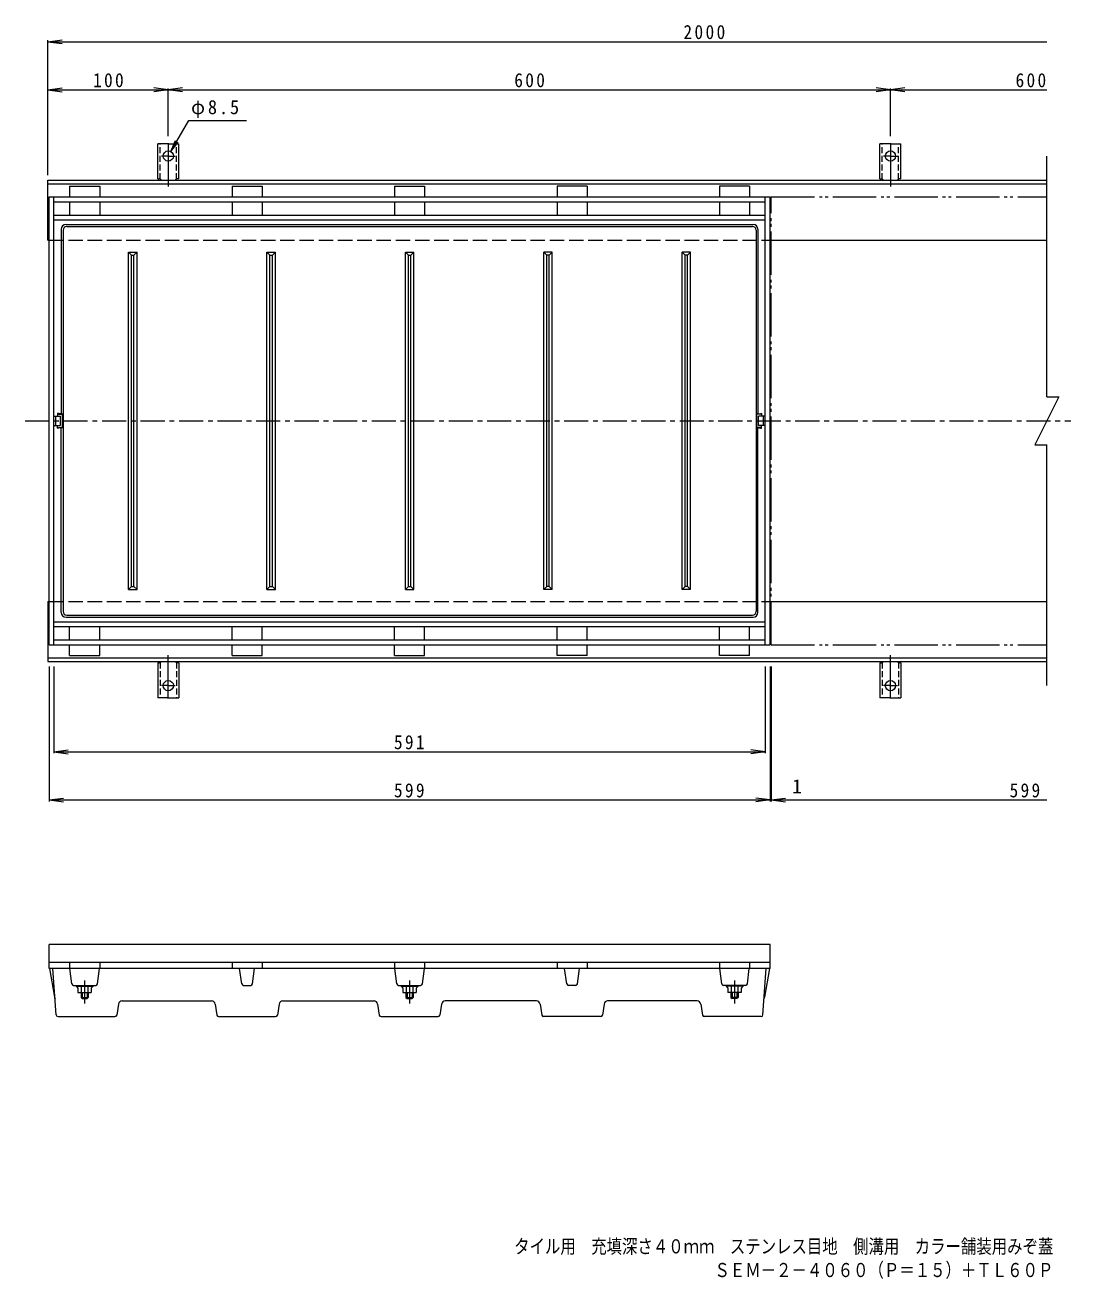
# Model space of a CAD drawing. Units: millimetres, scale not verified. Extents: x -716 to 726, y -548 to 493.
# Drawn here: x -716 to 153, y -548 to 493 of the extents above; entities that cross this region are included whole.
import ezdxf
from ezdxf.enums import TextEntityAlignment as Align

# ---------------------------------------------------------------- set-up
doc = ezdxf.new("R2010")
doc.units = ezdxf.units.MM
doc.header["$LTSCALE"] = 4
for name, pattern in [('CHAIN1', [8, 5, -1, 1, -1]), ('CHAIN2', [12, 9, -1, 1, -1]), ('DASHED1', [1.8, 1.2, -0.6]), ('DASHED3', [4, 3, -1]), ('DOUBLE_CHAIN2', [12.8, 9, -1, 0.6, -0.6, 0.6, -1])]:
    doc.linetypes.add(name, pattern=pattern)
for name, color, linetype, lineweight in [('0-0', 3, 'Continuous', 9), ('0-1', 2, 'Continuous', 9), ('0-5', 7, 'Continuous', 9), ('0-F', 7, 'Continuous', 9)]:
    doc.layers.add(name, color=color, linetype=linetype, lineweight=lineweight)
doc.layers.add('F-5', color=2, linetype='Continuous')
doc.styles.add('ＭＳ ゴシック', font='')
doc.styles.get('ＭＳ ゴシック').set_extended_font_data('MS Gothic')

msp = doc.modelspace()

# ---------------------------------------------------------------- linework, layer by layer
at = {"layer": '0-0'}
for p, q in [((-678.768, 359.519), (-678.768, 350.519)), ((-543.768, 359.519), (-543.768, 350.519)), ((-408.768, 359.519), (-408.768, 350.519)), ((-408.768, 359.519), (-383.768, 359.519)), ((-383.768, 359.519), (-383.768, 350.519)), ((-248.768, 359.519), (-248.768, 350.519)), ((-113.768, 359.519), (-113.768, 350.519)), ((-695.768, -21.481), (-695.768, 350.519)), ((-695.768, 350.519), (-96.768, 350.519)), ((-691.768, -21.481), (-691.768, 350.519)), ((-691.768, 346.519), (-100.769, 346.519)), ((-678.768, 346.519), (-678.768, 335.519)), ((-653.768, 346.519), (-653.768, 335.519)), ((-543.768, 346.519), (-543.768, 335.519)), ((-518.768, 346.519), (-518.768, 335.519)), ((-408.768, 346.519), (-408.768, 335.519)), ((-383.768, 346.519), (-383.768, 335.519)), ((-273.769, 346.519), (-273.769, 335.519)), ((-248.768, 346.519), (-248.768, 335.519)), ((-138.768, 346.519), (-138.768, 335.519)), ((-113.768, 346.519), (-113.768, 335.519)), ((-100.769, -21.481), (-100.769, 350.519)), ((-96.768, -21.481), (-96.768, 350.519)), ((-691.768, 335.519), (-100.769, 335.519)), ((-691.768, 331.519), (-100.769, 331.519)), ((-685.751, 323.649), (-685.751, 170.185)), ((-684.179, 322.999), (-684.179, 6.038)), ((-681.751, 327.649), (-110.786, 327.649)), ((-681.179, 325.999), (-111.358, 325.999)), ((-108.358, 322.999), (-108.358, 6.038)), ((-106.786, 323.649), (-106.786, 170.185)), ((-629.768, 304.519), (-622.768, 304.519)), ((-629.768, 24.519), (-629.768, 304.519)), ((-629.768, 304.519), (-627.268, 302.019)), ((-622.768, 304.519), (-625.268, 302.019)), ((-622.768, 24.519), (-622.768, 304.519)), ((-514.768, 304.519), (-507.768, 304.519)), ((-514.768, 24.519), (-514.768, 304.519)), ((-514.768, 304.519), (-512.269, 302.019)), ((-507.768, 304.519), (-510.268, 302.019)), ((-507.768, 24.519), (-507.768, 304.519)), ((-399.768, 24.519), (-399.768, 304.519)), ((-399.768, 304.519), (-397.268, 302.019)), ((-399.768, 304.519), (-392.768, 304.519)), ((-392.768, 304.519), (-395.268, 302.019)), ((-392.768, 24.519), (-392.768, 304.519)), ((-284.768, 24.519), (-284.768, 304.519)), ((-277.768, 304.519), (-284.768, 304.519)), ((-284.768, 304.519), (-282.268, 302.019)), ((-277.768, 304.519), (-280.268, 302.019)), ((-277.768, 24.519), (-277.768, 304.519)), ((-169.768, 24.519), (-169.768, 304.519)), ((-162.769, 304.519), (-169.768, 304.519)), ((-169.768, 304.519), (-167.269, 302.019)), ((-162.769, 304.519), (-165.268, 302.019)), ((-162.769, 24.519), (-162.769, 304.519)), ((-627.268, 302.019), (-625.268, 302.019)), ((-627.268, 27.019), (-627.268, 302.019)), ((-625.268, 27.019), (-625.268, 302.019)), ((-512.269, 302.019), (-510.268, 302.019)), ((-512.269, 27.019), (-512.269, 302.019)), ((-510.268, 27.019), (-510.268, 302.019)), ((-397.268, 27.019), (-397.268, 302.019)), ((-397.268, 302.019), (-395.268, 302.019)), ((-395.268, 27.019), (-395.268, 302.019)), ((-282.268, 27.019), (-282.268, 302.019)), ((-280.268, 302.019), (-282.268, 302.019)), ((-280.268, 27.019), (-280.268, 302.019)), ((-167.269, 27.019), (-167.269, 302.019)), ((-165.268, 302.019), (-167.269, 302.019)), ((-165.268, 27.019), (-165.268, 302.019)), ((-691.768, 168.519), (-686.268, 168.519)), ((-690.268, 160.519), (-690.268, 168.519)), ((-688.758, 170.519), (-688.758, 168.519)), ((-686.268, 160.519), (-686.268, 168.519)), ((-684.751, 159.019), (-684.751, 170.019)), ((-107.786, 159.019), (-107.786, 170.019)), ((-106.268, 160.519), (-106.268, 168.519)), ((-100.769, 168.519), (-106.268, 168.519)), ((-103.779, 170.519), (-103.779, 168.519)), ((-102.268, 160.519), (-102.268, 168.519)), ((-691.768, 160.519), (-686.268, 160.519)), ((-688.758, 158.519), (-688.758, 160.519)), ((-685.751, 5.388), (-685.751, 158.853)), ((-106.786, 5.388), (-106.786, 158.853)), ((-100.769, 160.519), (-106.268, 160.519)), ((-103.779, 158.519), (-103.779, 160.519)), ((-629.768, 24.519), (-627.268, 27.019)), ((-629.768, 24.519), (-622.768, 24.519)), ((-627.268, 27.019), (-625.268, 27.019)), ((-622.768, 24.519), (-625.268, 27.019)), ((-514.768, 24.519), (-512.269, 27.019)), ((-514.768, 24.519), (-507.768, 24.519)), ((-512.269, 27.019), (-510.268, 27.019)), ((-507.768, 24.519), (-510.268, 27.019)), ((-399.768, 24.519), (-397.268, 27.019)), ((-399.768, 24.519), (-392.768, 24.519)), ((-397.268, 27.019), (-395.268, 27.019)), ((-392.768, 24.519), (-395.268, 27.019)), ((-284.768, 24.519), (-282.268, 27.019)), ((-277.768, 24.519), (-284.768, 24.519)), ((-280.268, 27.019), (-282.268, 27.019)), ((-277.768, 24.519), (-280.268, 27.019)), ((-169.768, 24.519), (-167.269, 27.019)), ((-162.769, 24.519), (-169.768, 24.519)), ((-165.268, 27.019), (-167.269, 27.019)), ((-162.769, 24.519), (-165.268, 27.019)), ((-681.751, 1.388), (-110.786, 1.388)), ((-681.179, 3.038), (-111.358, 3.038)), ((-691.768, -2.481), (-100.769, -2.481)), ((-691.768, -6.481), (-100.769, -6.481)), ((-678.768, -17.481), (-678.768, -6.481)), ((-653.768, -17.481), (-653.768, -6.481)), ((-543.768, -17.481), (-543.768, -6.481)), ((-518.768, -17.481), (-518.768, -6.481)), ((-408.768, -17.481), (-408.768, -6.481)), ((-383.768, -17.481), (-383.768, -6.481)), ((-273.769, -17.481), (-273.769, -6.481)), ((-248.768, -17.481), (-248.768, -6.481)), ((-138.768, -17.481), (-138.768, -6.481)), ((-113.768, -17.481), (-113.768, -6.481)), ((-691.768, -17.481), (-100.769, -17.481)), ((-695.768, -21.481), (-96.768, -21.481)), ((-678.768, -30.481), (-678.768, -21.481)), ((-543.768, -30.481), (-543.768, -21.481)), ((-408.768, -30.481), (-408.768, -21.481)), ((-408.768, -30.481), (-383.768, -30.481)), ((-383.768, -30.481), (-383.768, -21.481)), ((-248.768, -30.481), (-248.768, -21.481)), ((-113.768, -30.481), (-113.768, -21.481)), ((-96.769, -270.481), (-695.768, -270.481)), ((-695.768, -290.481), (-695.768, -270.481)), ((-96.769, -290.481), (-96.769, -270.481)), ((-96.769, -285.481), (-695.768, -285.481)), ((-96.769, -290.481), (-695.768, -290.481)), ((-695.419, -290.481), (-691.276, -314.171)), ((-689.868, -329.088), (-692.626, -290.481)), ((-678.768, -285.481), (-678.768, -290.481)), ((-676.933, -303.168), (-678.518, -290.481)), ((-655.604, -303.168), (-654.018, -290.481)), ((-653.768, -285.481), (-653.768, -290.481)), ((-543.768, -285.481), (-543.768, -290.481)), ((-535.7, -303.19), (-537.487, -290.481)), ((-526.837, -303.19), (-525.05, -290.481)), ((-518.768, -285.481), (-518.768, -290.481)), ((-408.768, -285.481), (-408.768, -290.481)), ((-406.933, -303.168), (-408.518, -290.481)), ((-385.604, -303.168), (-384.019, -290.481)), ((-383.769, -285.481), (-383.769, -290.481)), ((-273.769, -285.481), (-273.769, -290.481)), ((-265.7, -303.19), (-267.487, -290.481)), ((-256.837, -303.19), (-255.05, -290.481)), ((-248.769, -285.481), (-248.769, -290.481)), ((-138.769, -285.481), (-138.769, -290.481)), ((-136.933, -303.168), (-138.519, -290.481)), ((-115.604, -303.168), (-114.019, -290.481)), ((-113.769, -285.481), (-113.769, -290.481)), ((-102.669, -329.088), (-99.911, -290.481)), ((-97.118, -290.481), (-101.261, -314.171)), ((-675.444, -304.481), (-657.093, -304.481)), ((-673.268, -304.481), (-673.268, -305.281)), ((-673.268, -305.281), (-671.794, -306.881)), ((-673.268, -305.281), (-659.268, -305.281)), ((-671.794, -306.881), (-671.794, -310.481)), ((-671.794, -310.481), (-660.743, -310.481)), ((-669.268, -310.481), (-669.268, -314.481)), ((-669.031, -305.281), (-669.031, -310.481)), ((-668.268, -310.481), (-668.268, -315.481)), ((-664.268, -310.481), (-664.268, -315.481)), ((-663.506, -305.281), (-663.506, -310.481)), ((-663.268, -310.481), (-663.268, -314.481)), ((-659.268, -305.281), (-660.743, -306.881)), ((-660.743, -306.881), (-660.743, -310.481)), ((-659.268, -304.481), (-659.268, -305.281)), ((-534.215, -304.481), (-528.322, -304.481)), ((-405.444, -304.481), (-387.093, -304.481)), ((-403.268, -304.481), (-403.268, -305.281)), ((-403.268, -305.281), (-401.793, -306.881)), ((-403.268, -305.281), (-389.269, -305.281)), ((-401.793, -306.881), (-401.793, -310.481)), ((-401.793, -310.481), (-390.744, -310.481)), ((-399.268, -310.481), (-399.268, -314.481)), ((-399.031, -305.281), (-399.031, -310.481)), ((-398.269, -310.481), (-398.269, -315.481)), ((-394.269, -310.481), (-394.269, -315.481)), ((-393.506, -305.281), (-393.506, -310.481)), ((-393.269, -310.481), (-393.269, -314.481)), ((-389.269, -305.281), (-390.744, -306.881)), ((-390.744, -306.881), (-390.744, -310.481)), ((-389.269, -304.481), (-389.269, -305.281)), ((-258.322, -304.481), (-264.215, -304.481)), ((-117.093, -304.481), (-135.444, -304.481)), ((-133.269, -304.481), (-133.269, -305.281)), ((-119.269, -305.281), (-133.269, -305.281)), ((-133.269, -305.281), (-131.794, -306.881)), ((-131.794, -306.881), (-131.794, -310.481)), ((-120.744, -310.481), (-131.794, -310.481)), ((-129.269, -310.481), (-129.269, -314.481)), ((-129.031, -305.281), (-129.031, -310.481)), ((-128.269, -310.481), (-128.269, -315.481)), ((-124.269, -310.481), (-124.269, -315.481)), ((-123.506, -305.281), (-123.506, -310.481)), ((-123.269, -310.481), (-123.269, -314.481)), ((-119.269, -305.281), (-120.744, -306.881)), ((-120.744, -306.881), (-120.744, -310.481)), ((-119.269, -304.481), (-119.269, -305.281)), ((-669.268, -314.481), (-663.268, -314.481)), ((-663.268, -314.481), (-664.268, -315.481)), ((-638.16, -320.025), (-639.573, -329.21)), ((-635.195, -317.481), (-560.842, -317.481)), ((-557.877, -320.025), (-556.464, -329.21)), ((-504.66, -320.025), (-506.073, -329.21)), ((-501.695, -317.481), (-425.842, -317.481)), ((-422.877, -320.025), (-421.464, -329.21)), ((-399.268, -314.481), (-393.269, -314.481)), ((-393.269, -314.481), (-394.269, -315.481)), ((-369.66, -320.025), (-371.073, -329.21)), ((-290.842, -317.481), (-366.695, -317.481)), ((-287.877, -320.025), (-286.464, -329.21)), ((-234.66, -320.025), (-236.073, -329.21)), ((-157.342, -317.481), (-231.695, -317.481)), ((-154.377, -320.025), (-152.964, -329.21)), ((-123.269, -314.481), (-129.269, -314.481)), ((-129.269, -314.481), (-128.269, -315.481)), ((-688.372, -330.481), (-641.055, -330.481)), ((-554.982, -330.481), (-507.555, -330.481)), ((-419.982, -330.481), (-372.555, -330.481)), ((-237.555, -330.481), (-284.982, -330.481)), ((-104.165, -330.481), (-151.482, -330.481))]:
    msp.add_line(p, q, dxfattribs=at)
at = {"layer": '0-0', "linetype": 'DOUBLE_CHAIN2'}
for p, q in [((-95.768, 350.519), (133.232, 350.519)), ((-95.768, -21.481), (-95.768, 350.519)), ((-95.768, -21.481), (133.232, -21.481))]:
    msp.add_line(p, q, dxfattribs=at)
at = {"layer": '0-0', "linetype": 'CHAIN1'}
for p, q in [((-715.768, 164.519), (153.231, 164.519)), ((-666.268, -300.481), (-666.268, -319.481)), ((-396.269, -300.481), (-396.269, -319.481)), ((-126.269, -300.481), (-126.269, -319.481))]:
    msp.add_line(p, q, dxfattribs=at)
at = {"layer": '0-0'}
for points in [[(-678.768, 359.519), (-653.768, 359.519), (-653.768, 350.519)], [(-543.768, 359.519), (-518.768, 359.519), (-518.768, 350.519)], [(-248.768, 359.519), (-273.769, 359.519), (-273.769, 350.519)], [(-113.768, 359.519), (-138.768, 359.519), (-138.768, 350.519)], [(-678.768, -30.481), (-653.768, -30.481), (-653.768, -21.481)], [(-543.768, -30.481), (-518.768, -30.481), (-518.768, -21.481)], [(-248.768, -30.481), (-273.769, -30.481), (-273.769, -21.481)], [(-113.768, -30.481), (-138.768, -30.481), (-138.768, -21.481)], [(-669.268, -314.481), (-668.268, -315.481), (-664.268, -315.481)], [(-399.268, -314.481), (-398.269, -315.481), (-394.269, -315.481)], [(-123.269, -314.481), (-124.269, -315.481), (-128.269, -315.481)]]:
    msp.add_lwpolyline(points, dxfattribs=at)
for points in [[(-688.758, 170.519), (-687.758, 170.019), (-684.751, 170.019), (-687.758, 170.519)], [(-103.779, 170.519), (-104.779, 170.019), (-107.786, 170.019), (-104.779, 170.519)], [(-688.758, 158.519), (-687.758, 159.019), (-684.751, 159.019), (-687.758, 158.519)], [(-103.779, 158.519), (-104.779, 159.019), (-107.786, 159.019), (-104.779, 158.519)]]:
    msp.add_lwpolyline(points, close=True, dxfattribs=at)
for centre, radius, start, end in [((-681.751, 323.649), 4, 90, 180), ((-681.179, 322.999), 3, 90, 180), ((-111.358, 322.999), 3, 0, 90), ((-110.786, 323.649), 4, 0, 90), ((-681.751, 5.388), 4, 180, 270), ((-681.179, 6.038), 3, 180, 270), ((-111.358, 6.038), 3, 270, 0), ((-110.786, 5.388), 4, 270, 0), ((-675.444, -302.981), 1.5, 187.12502, 270), ((-657.093, -302.981), 1.5, 270, 352.87498), ((-534.215, -302.981), 1.5, 188.00487, 270), ((-528.322, -302.981), 1.5, 270, 351.99513), ((-405.444, -302.981), 1.5, 187.12502, 270), ((-387.093, -302.981), 1.5, 270, 352.87498), ((-264.215, -302.981), 1.5, 188.00487, 270), ((-258.322, -302.981), 1.5, 270, 351.99513), ((-135.444, -302.981), 1.5, 187.12502, 270), ((-117.093, -302.981), 1.5, 270, 352.87498), ((-687.336, -313.481), 4, 189.91936, 208.66345), ((-635.195, -320.481), 3, 90, 171.25371), ((-560.842, -320.481), 3, 8.74629, 90), ((-501.695, -320.481), 3, 90, 171.25366), ((-425.842, -320.481), 3, 8.74634, 90), ((-366.695, -320.481), 3, 90, 171.25366), ((-290.842, -320.481), 3, 8.74634, 90), ((-231.695, -320.481), 3, 90, 171.25371), ((-157.342, -320.481), 3, 8.74629, 90), ((-105.201, -313.481), 4, 331.33655, 350.08064), ((-688.372, -328.981), 1.5, 184.08511, 270), ((-641.055, -328.981), 1.5, 270, 351.254), ((-554.982, -328.981), 1.5, 188.74602, 270), ((-507.555, -328.981), 1.5, 270, 351.25409), ((-419.982, -328.981), 1.5, 188.74591, 270), ((-372.555, -328.981), 1.5, 270, 351.25409), ((-284.982, -328.981), 1.5, 188.74591, 270), ((-237.555, -328.981), 1.5, 270, 351.25398), ((-151.482, -328.981), 1.5, 188.746, 270), ((-104.165, -328.981), 1.5, 270, 355.91489)]:
    msp.add_arc(centre, radius, start, end, dxfattribs=at)
at = {"layer": '0-1'}
for p, q in [((-605.518, 365.519), (-605.518, 394.519)), ((-596.768, 394.519), (-605.518, 394.519)), ((-596.768, 394.519), (-588.019, 394.519)), ((-588.019, 365.519), (-588.019, 394.519)), ((-5.518, 365.519), (-5.518, 394.519)), ((3.231, 394.519), (-5.518, 394.519)), ((3.231, 394.519), (11.981, 394.519)), ((11.981, 365.519), (11.981, 394.519)), ((133.232, 184.519), (133.232, 384.519)), ((-605.518, 365.519), (-604.269, 365.519)), ((-588.019, 365.519), (-589.268, 365.519)), ((-5.518, 365.519), (-4.269, 365.519)), ((11.981, 365.519), (10.732, 365.519)), ((-696.768, 314.519), (-696.768, 364.519)), ((-696.768, 364.519), (133.232, 364.519)), ((-696.768, 361.519), (133.232, 361.519)), ((-696.768, 314.519), (-695.768, 314.519)), ((-96.768, 314.519), (133.232, 314.519)), ((133.232, -55.481), (133.232, 144.519)), ((-696.768, 14.519), (-696.768, -35.481)), ((-696.768, 14.519), (-695.768, 14.519)), ((-96.768, 14.519), (133.232, 14.519)), ((-696.768, -32.481), (133.232, -32.481)), ((-696.768, -35.481), (133.232, -35.481)), ((-605.518, -36.481), (-604.269, -36.481)), ((-605.518, -36.481), (-605.518, -65.481)), ((-588.019, -36.481), (-589.268, -36.481)), ((-588.019, -36.481), (-588.019, -65.481)), ((-5.518, -36.481), (-4.269, -36.481)), ((-5.518, -36.481), (-5.518, -65.481)), ((11.981, -36.481), (10.732, -36.481)), ((11.981, -36.481), (11.981, -65.481)), ((-596.768, -65.481), (-605.518, -65.481)), ((-596.768, -65.481), (-588.019, -65.481)), ((3.231, -65.481), (-5.518, -65.481)), ((3.231, -65.481), (11.981, -65.481))]:
    msp.add_line(p, q, dxfattribs=at)
at = {"layer": '0-1', "linetype": 'DASHED1'}
for p, q in [((-603.518, 365.373), (-603.518, 394.519)), ((-590.019, 365.373), (-590.019, 394.519)), ((-3.518, 365.373), (-3.518, 394.519)), ((9.981, 365.373), (9.981, 394.519)), ((-603.518, -36.336), (-603.518, -65.481)), ((-590.019, -36.336), (-590.019, -65.481)), ((-3.518, -36.336), (-3.518, -65.481)), ((9.981, -36.336), (9.981, -65.481))]:
    msp.add_line(p, q, dxfattribs=at)
at = {"layer": '0-1', "linetype": 'CHAIN2'}
for p, q in [((-596.768, 395.299), (-596.768, 355.519)), ((3.231, 395.299), (3.231, 355.519)), ((-596.768, 384.519), (-602.545, 384.519)), ((-596.768, 384.519), (-590.992, 384.519)), ((3.231, 384.519), (-2.545, 384.519)), ((3.231, 384.519), (9.008, 384.519)), ((-596.768, -66.262), (-596.768, -26.481)), ((3.231, -66.262), (3.231, -26.481)), ((-596.768, -55.481), (-602.545, -55.481)), ((-596.768, -55.481), (-590.992, -55.481)), ((3.231, -55.481), (-2.545, -55.481)), ((3.231, -55.481), (9.008, -55.481))]:
    msp.add_line(p, q, dxfattribs=at)
at = {"layer": '0-1', "linetype": 'DASHED3'}
for p, q in [((-695.768, 314.519), (-96.768, 314.519)), ((-695.768, 14.519), (-96.768, 14.519))]:
    msp.add_line(p, q, dxfattribs=at)
at = {"layer": '0-1'}
msp.add_lwpolyline([(133.232, 184.519), (143.232, 184.519), (123.231, 144.519), (133.232, 144.519)], dxfattribs=at)
for centre in [(-596.768, 384.519), (3.231, 384.519), (-596.768, -55.481), (3.231, -55.481)]:
    msp.add_circle(centre, 4.25, dxfattribs=at)
for centre, start, end in [((-604.269, 363.519), 30.00051, 90), ((-589.268, 363.519), 90, 149.99949), ((-4.269, 363.519), 30.00051, 90), ((10.732, 363.519), 90, 149.99949), ((-604.269, -34.481), 270, 329.99949), ((-589.268, -34.481), 210.00051, 270), ((-4.269, -34.481), 270, 329.99949), ((10.732, -34.481), 210.00051, 270)]:
    msp.add_arc(centre, 2, start, end, dxfattribs=at)
at = {"layer": '0-5'}
for p, q in [((-594.643, 388.199), (-579.683, 414.112)), ((-579.683, 414.112), (-531.899, 414.112)), ((-594.643, 388.199), (-590.817, 397.438)), ((-594.643, 388.199), (-588.556, 396.133))]:
    msp.add_line(p, q, dxfattribs=at)
at = {"layer": '0-F'}
for p, q in [((-696.768, 479.519), (-684.871, 481.085)), ((-696.768, 368.519), (-696.768, 480.719)), ((-696.768, 479.519), (-684.871, 477.952)), ((-696.768, 479.519), (133.232, 479.519)), ((-696.768, 439.519), (-684.871, 441.085)), ((-696.768, 439.519), (-684.871, 437.952)), ((-696.768, 439.519), (133.232, 439.519)), ((-584.871, 437.952), (-608.666, 441.085)), ((-584.871, 441.085), (-608.666, 437.952)), ((-596.769, 400.918), (-596.769, 440.719)), ((15.129, 437.952), (-8.666, 441.085)), ((15.129, 441.085), (-8.666, 437.952)), ((3.231, 400.918), (3.231, 440.719)), ((-695.768, -39.481), (-695.768, -151.681)), ((-691.768, -39.481), (-691.768, -111.681)), ((-100.768, -39.481), (-100.768, -111.681)), ((-96.768, -39.481), (-96.768, -151.681)), ((-95.768, -39.481), (-95.768, -151.681)), ((-691.768, -110.481), (-679.871, -108.915)), ((-691.768, -110.481), (-100.768, -110.481)), ((-691.768, -110.481), (-679.871, -112.048)), ((-100.768, -110.481), (-112.666, -108.915)), ((-100.768, -110.481), (-112.666, -112.048)), ((-695.768, -150.481), (-683.871, -148.915)), ((-695.768, -150.481), (-683.871, -152.048)), ((-695.768, -150.481), (133.232, -150.481)), ((-96.768, -150.481), (-108.666, -148.915)), ((-96.768, -150.481), (-108.666, -152.048)), ((-95.768, -150.481), (-83.871, -148.915)), ((-95.768, -150.481), (-83.871, -152.048))]:
    msp.add_line(p, q, dxfattribs=at)

# ---------------------------------------------------------------- texts
at = {"layer": '0-5', "color": 2, "insert": (-577.791, 416.112), "char_height": 11.73, "attachment_point": 7, "style": 'ＭＳ ゴシック'}
msp.add_mtext('\\T1.21;\\W0.95;φ8.5', dxfattribs=at)
at = {"layer": '0-F', "color": 2, "style": 'ＭＳ ゴシック'}
msp.add_text('1', height=11.73, dxfattribs=at).set_placement((-78.34, -148.481), align=Align.BOTTOM_LEFT)
at = {"layer": '0-F', "color": 2, "char_height": 11.73, "attachment_point": 7, "style": 'ＭＳ ゴシック'}
for s, insert in [('\\T1.28;\\W0.9;2000', (-168.751, 481.519)), ('\\T1.27;\\W0.9;100', (-659.269, 441.519)), ('\\T1.27;\\W0.9;600', (-309.268, 441.519)), ('\\T1.27;\\W0.9;600', (107.232, 441.519)), ('\\T1.27;\\W0.9;591', (-409.269, -108.481)), ('\\T1.27;\\W0.9;599', (-409.269, -148.481)), ('\\T1.27;\\W0.9;599', (102.259, -148.481))]:
    msp.add_mtext(s, dxfattribs=dict(at, insert=insert))
at = {"layer": 'F-5', "style": 'ＭＳ ゴシック', "width": 0.8}
for s, p in [('タイル用\u3000充填深さ４０ｍｍ\u3000ステンレス目地\u3000側溝用\u3000カラー舗装用みぞ蓋\u3000', (-309.363, -530.705)), ('\u3000\u3000\u3000\u3000\u3000\u3000\u3000\u3000\u3000\u3000\u3000\u3000\u3000ＳＥＭ－２－４０６０（Ｐ＝１５）＋ＴＬ６０Ｐ', (-309.363, -550.367))]:
    msp.add_text(s, height=11.73, dxfattribs=at).set_placement(p, align=Align.BOTTOM_LEFT)

doc.saveas('drawing.dxf')
